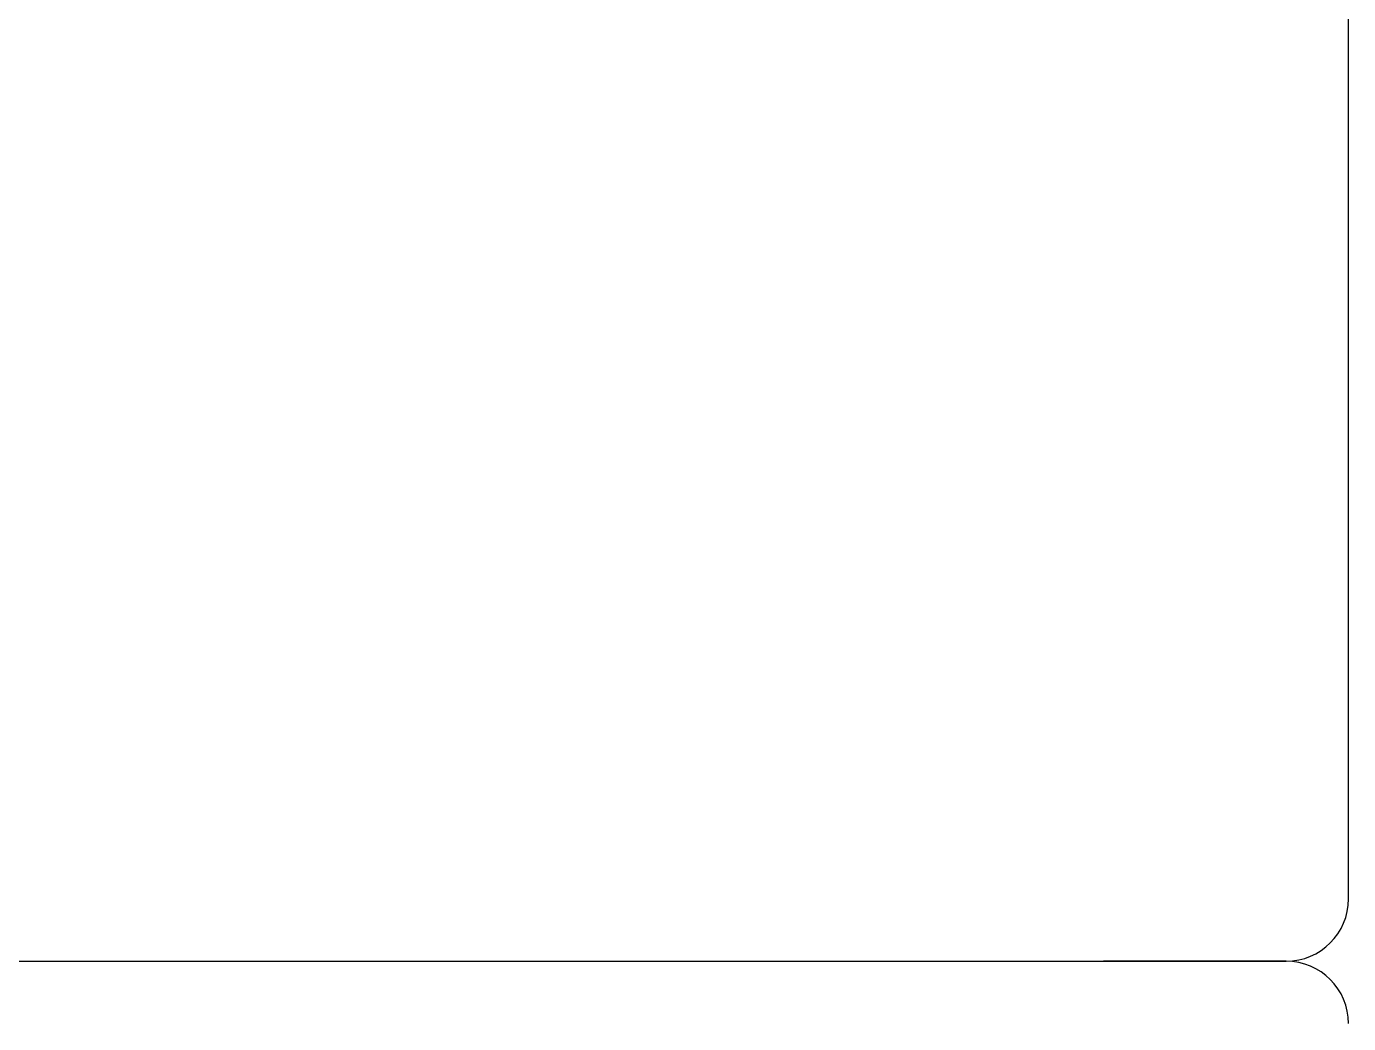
# Model space of a CAD drawing. Extents: x 0 to 527, y 0 to 420.
# Drawn here: x 71.13 to 89.01, y 57.46 to 70.96 of the extents above; entities that cross this region are included whole.
import ezdxf

# ---------------------------------------------------------------- set-up
doc = ezdxf.new("R2010")
doc.units = 0
doc.layers.get('0').update_dxf_attribs({"linetype": 'CONTINUOUS'})

msp = doc.modelspace()

# ---------------------------------------------------------------- linework, layer by layer
at = {"color": 1}
for p, q in [((4.26, 58.307), (88.17, 58.307)), ((88.17, 58.307), (85.7, 58.307))]:
    msp.add_line(p, q, dxfattribs=at)
for points in [[(89.014, 59.151), (89.014, 111.443)], [(6.73, 58.307), (85.7, 58.307)]]:
    msp.add_lwpolyline(points, dxfattribs=at)
for centre, start, end in [((88.17, 59.151), 270, 0), ((88.17, 57.463), 0, 90)]:
    msp.add_arc(centre, 0.844, start, end, dxfattribs=at)

doc.saveas('drawing.dxf')
